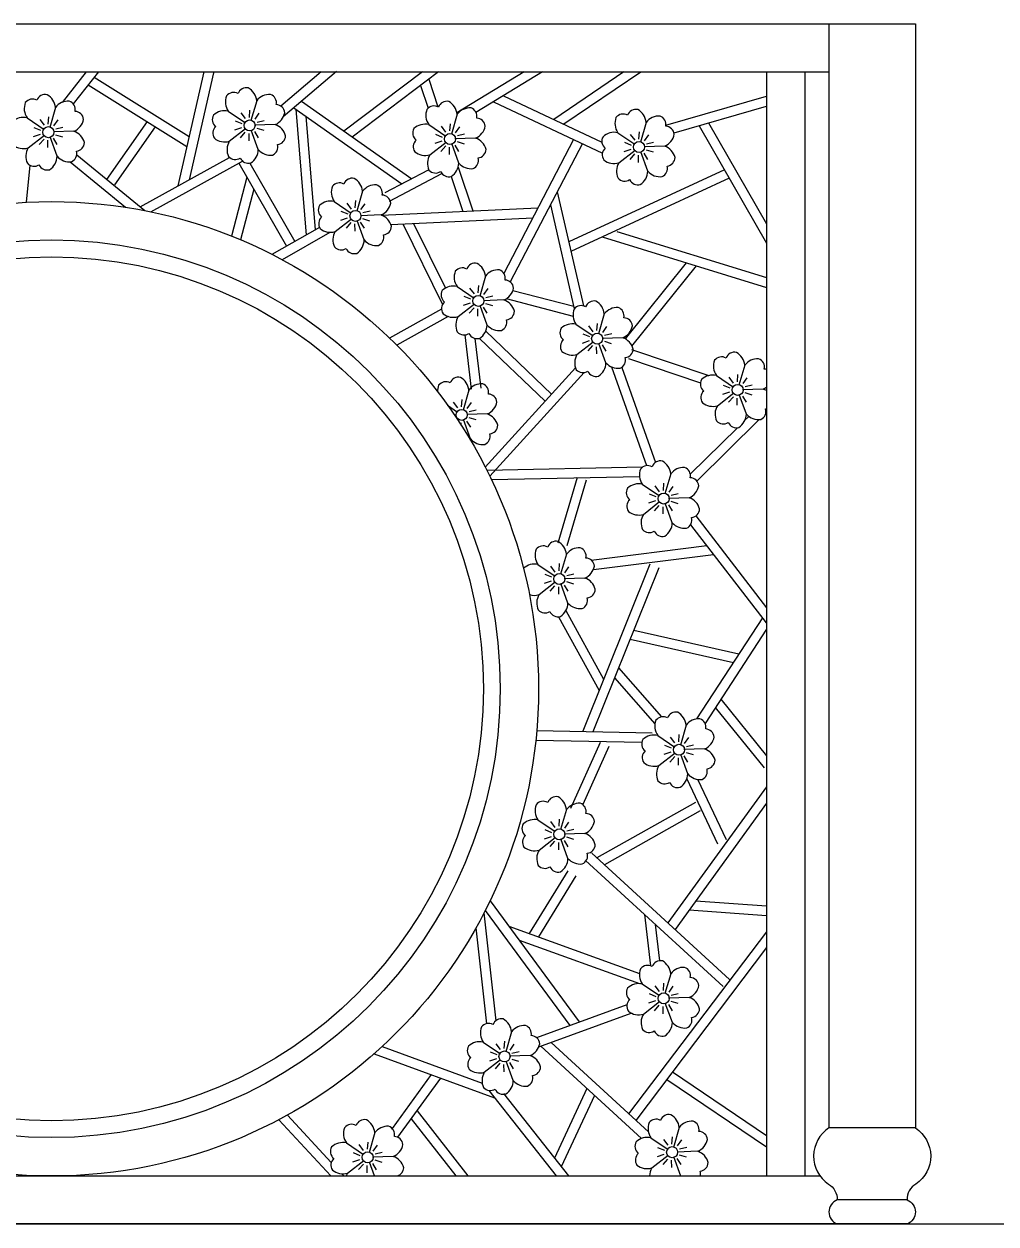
# Model space of a CAD drawing. Extents: x -66030 to 95157, y -13132 to 45879.
# Drawn here: x 5137 to 7162, y 39315 to 41815 of the extents above; entities that cross this region are included whole.
import ezdxf

# ---------------------------------------------------------------- set-up
doc = ezdxf.new("R2010")
doc.units = 0
doc.header["$LTSCALE"] = 100
doc.header["$MEASUREMENT"] = 0
for name, color, linetype in [('3', 11, 'CONTINUOUS'), ('4', 121, 'CONTINUOUS'), ('7', 105, 'CONTINUOUS')]:
    doc.layers.add(name, color=color, linetype=linetype)

msp = doc.modelspace()

# ---------------------------------------------------------------- linework, layer by layer
at = {"layer": '3', "linetype": 'ByBlock'}
for p, q in [((5266.1, 41715.2), (5215.9, 41651.8)), ((5291.6, 41715.2), (5239.1, 41649)), ((5283, 41704.4), (5480.5, 41580.8)), ((5511.1, 41715.2), (5457, 41477.7)), ((5531.3, 41713.7), (5480.5, 41490.8)), ((5755.9, 41715.2), (5672, 41644)), ((5787.8, 41716.1), (5676.6, 41621.7)), ((5966.9, 41715.2), (5803.4, 41591.8)), ((6000.1, 41715.2), (5820.6, 41579.7)), ((6178.7, 41715.2), (6038.7, 41630.2)), ((6217.2, 41715.2), (6078.5, 41631)), ((6386.8, 41715.2), (6240.4, 41616.4)), ((6421.9, 41714.7), (6261.4, 41606.5)), ((5270.5, 41688.6), (5475.8, 41560.2)), ((5963.1, 41687.3), (5979, 41640)), ((5979.9, 41700), (5999.2, 41642.5)), ((5621.5, 41655.2), (5609.6, 41613.8)), ((5714.8, 41654.1), (5944.9, 41492.4)), ((6115.2, 41653.2), (6342, 41546.4)), ((6136, 41665.6), (6340.7, 41569.1)), ((6474.2, 41604.1), (6684, 41664.9)), ((5202.2, 41641.2), (5190.3, 41599.8)), ((5562.4, 41633.7), (5598.1, 41609.6)), ((5588.6, 41630.2), (5597.7, 41618.1)), ((5606.8, 41635.6), (5605.6, 41620.5)), ((5626.2, 41629.2), (5617.5, 41616.8)), ((5699, 41640.7), (5924.2, 41482.4)), ((5702.8, 41638.1), (5724.3, 41375.4)), ((6039.1, 41627), (6027.2, 41585.6)), ((6491.2, 41588.2), (6684, 41644.1)), ((5143.1, 41619.8), (5178.8, 41595.6)), ((5169.3, 41616.2), (5178.4, 41604.1)), ((5187.5, 41621.7), (5186.3, 41606.5)), ((5206.9, 41615.2), (5198.2, 41602.8)), ((5393.2, 41611.8), (5308.8, 41491.3)), ((5410.2, 41601.2), (5325.1, 41479.8)), ((5576.4, 41613.7), (5590.5, 41607.9)), ((5660.1, 41605.6), (5617.1, 41604.1)), ((5637, 41613.6), (5622.2, 41610)), ((5724.1, 41623.1), (5743.5, 41386.2)), ((5980, 41605.6), (6015.7, 41581.5)), ((6006.2, 41602), (6015.3, 41589.9)), ((6024.4, 41607.5), (6023.2, 41592.4)), ((6043.8, 41601), (6035.1, 41588.6)), ((6433, 41610.2), (6421.1, 41568.8)), ((6543.2, 41603.3), (6684, 41358.6)), ((6563, 41609), (6684, 41398.7)), ((5145.2, 41556.9), (5179.2, 41583.4)), ((5156.7, 41580.7), (5171, 41585.7)), ((5157.1, 41599.7), (5171.2, 41593.9)), ((5168.6, 41564.1), (5178.5, 41575.6)), ((5205.6, 41539.6), (5190.9, 41580.1)), ((5240.8, 41591.6), (5197.8, 41590.2)), ((5206.1, 41564), (5198.1, 41577)), ((5217.7, 41599.6), (5202.9, 41596.1)), ((5217.6, 41579.1), (5203.1, 41583.6)), ((5564.5, 41570.9), (5598.5, 41597.4)), ((5576, 41594.7), (5590.3, 41599.6)), ((5587.9, 41578.1), (5597.8, 41589.6)), ((5605.8, 41571.8), (5605.6, 41586.9)), ((5624.9, 41553.5), (5610.2, 41594)), ((5625.4, 41578), (5617.4, 41590.9)), ((5636.9, 41593.1), (5622.4, 41597.5)), ((5994.1, 41585.6), (6008.1, 41579.7)), ((6077.8, 41577.5), (6034.7, 41576)), ((6054.6, 41585.4), (6039.9, 41581.9)), ((6374, 41588.7), (6409.6, 41564.6)), ((6400.1, 41585.2), (6409.2, 41573.1)), ((6418.3, 41590.6), (6417.1, 41575.5)), ((6437.8, 41584.2), (6429, 41571.8)), ((5186.5, 41557.8), (5186.3, 41573)), ((5982.1, 41542.8), (6016.1, 41569.3)), ((5993.6, 41566.6), (6007.9, 41571.5)), ((6005.5, 41549.9), (6015.4, 41561.5)), ((6023.5, 41543.6), (6023.2, 41558.8)), ((6042.5, 41525.4), (6027.9, 41565.9)), ((6043, 41549.8), (6035.1, 41562.8)), ((6054.5, 41564.9), (6040, 41569.4)), ((6282, 41574.6), (6136.6, 41295.6)), ((6300.2, 41566.1), (6149.8, 41277.8)), ((6376.1, 41525.9), (6410.1, 41552.4)), ((6387.6, 41549.7), (6401.9, 41554.6)), ((6388, 41568.7), (6402, 41562.9)), ((6471.7, 41560.6), (6428.6, 41559.1)), ((6448.6, 41568.6), (6433.8, 41565)), ((6448.4, 41548.1), (6433.9, 41552.5)), ((5232.9, 41528), (5348.2, 41433.4)), ((5246.4, 41542.8), (5388.2, 41426.4)), ((5378.6, 41434.3), (5564.6, 41537.4)), ((5401.1, 41423.8), (5591.8, 41529.7)), ((5584.2, 41525.4), (5683.5, 41352.3)), ((5607.4, 41525.2), (5700.9, 41362.2)), ((6399.5, 41533.1), (6409.4, 41544.6)), ((6417.4, 41526.8), (6417.2, 41541.9)), ((6436.5, 41508.5), (6421.8, 41549)), ((6436.9, 41533), (6429, 41545.9)), ((5148.7, 41521.1), (5141.4, 41443.8)), ((5889, 41464), (5979.2, 41511.3)), ((5898.2, 41446.2), (6007.5, 41503.5)), ((6041.4, 41517.2), (6072.1, 41425.7)), ((6596.1, 41511.3), (6271.8, 41361.4)), ((5601.1, 41496), (5569, 41373.3)), ((6026.9, 41497.5), (6051.3, 41424.8)), ((6606.2, 41493.9), (6276.1, 41341.3)), ((5615.3, 41471.2), (5587.7, 41365.7)), ((5842.1, 41466.8), (5830.2, 41425.4)), ((6247.9, 41465.8), (6302.5, 41227.9)), ((5783.1, 41445.4), (5818.7, 41421.3)), ((5797.1, 41425.4), (5811.1, 41419.5)), ((5809.2, 41441.8), (5818.3, 41429.7)), ((5827.4, 41447.3), (5826.2, 41432.2)), ((5846.9, 41440.8), (5838.1, 41428.4)), ((5857.7, 41425.2), (5842.9, 41421.7)), ((5881.9, 41416.8), (6207.7, 41432.1)), ((6233.6, 41438.5), (6283.3, 41221.7)), ((5785.2, 41382.6), (5819.2, 41409.1)), ((5796.6, 41406.4), (5811, 41411.3)), ((5808.6, 41389.7), (5818.5, 41401.3)), ((5845.6, 41365.2), (5830.9, 41405.7)), ((5880.8, 41417.3), (5837.7, 41415.8)), ((5846, 41389.6), (5838.1, 41402.6)), ((5857.5, 41404.7), (5843, 41409.2)), ((5901.1, 41397.7), (6197.6, 41411.6)), ((5752.5, 41391.3), (5653.2, 41335.2)), ((5774.2, 41380.6), (5674.5, 41324.2)), ((5826.5, 41383.4), (5826.3, 41398.6)), ((5926.3, 41398.9), (6009, 41231.1)), ((5948.1, 41399.9), (6014.8, 41264.7)), ((6371.9, 41383.2), (6684, 41287.3)), ((6341.5, 41371.6), (6684, 41266.3)), ((6516.7, 41317.8), (6389.4, 41159.3)), ((6537.3, 41311.4), (6402.8, 41144.1)), ((6098.2, 41289.8), (6086.3, 41248.4)), ((6039.1, 41268.3), (6074.8, 41244.2)), ((6065.3, 41264.8), (6074.4, 41252.7)), ((6083.5, 41270.2), (6082.3, 41255.1)), ((6102.9, 41263.8), (6094.2, 41251.4)), ((6155.5, 41260.1), (6282.1, 41227)), ((6041.2, 41205.5), (6075.2, 41232)), ((6052.7, 41229.3), (6067, 41234.2)), ((6053.1, 41248.3), (6067.2, 41242.5)), ((6101.6, 41188.1), (6087, 41228.6)), ((6136.8, 41240.2), (6093.8, 41238.7)), ((6102.1, 41212.6), (6094.1, 41225.5)), ((6113.7, 41248.2), (6098.9, 41244.6)), ((6113.6, 41227.7), (6099.1, 41232.1)), ((6141.7, 41243.1), (6280.8, 41206.7)), ((6006.8, 41220.9), (5898.6, 41160.7)), ((6020.8, 41205.8), (5913.5, 41146.1)), ((6064.6, 41212.7), (6074.5, 41224.2)), ((6082.6, 41206.4), (6082.3, 41221.5)), ((6345.8, 41211.1), (6333.9, 41169.7)), ((6098.8, 41175.3), (6236.1, 41044.1)), ((6286.7, 41189.6), (6322.4, 41165.5)), ((6312.9, 41186.1), (6322, 41174)), ((6331.1, 41191.5), (6329.9, 41176.4)), ((6350.5, 41185.1), (6341.8, 41172.7)), ((6055, 41167.5), (6068.6, 41054.1)), ((6076, 41160.2), (6088.4, 41056.5)), ((6085.6, 41160.2), (6222.6, 41029.4)), ((6288.9, 41126.8), (6322.8, 41153.3)), ((6300.3, 41150.6), (6314.7, 41155.5)), ((6300.8, 41169.6), (6314.8, 41163.8)), ((6384.5, 41161.5), (6341.4, 41160)), ((6361.3, 41169.5), (6346.6, 41165.9)), ((6361.2, 41149), (6346.7, 41153.4)), ((6312.2, 41134), (6322.1, 41145.5)), ((6330.2, 41127.7), (6329.9, 41142.8)), ((6349.3, 41109.4), (6334.6, 41149.9)), ((6349.7, 41133.9), (6341.8, 41146.8)), ((6402.8, 41137), (6563.9, 41082.7)), ((6360.7, 41100.9), (6433.6, 40895.1)), ((6396.4, 41118), (6546.2, 41067.6)), ((6638.5, 41104.3), (6626.5, 41062.9)), ((6285.8, 41098.7), (6097.7, 40892.2)), ((6304, 41089), (6107.2, 40873)), ((6382.3, 41099.9), (6452.4, 40901.8)), ((6579.4, 41082.8), (6615.1, 41058.7)), ((6605.5, 41079.3), (6614.6, 41067.2)), ((6623.7, 41084.7), (6622.5, 41069.6)), ((6643.2, 41078.3), (6634.5, 41065.9)), ((6063.6, 41052.3), (6051.6, 41010.9)), ((6593.4, 41062.8), (6607.4, 41057)), ((6677.1, 41054.7), (6634, 41053.2)), ((6654, 41062.7), (6639.2, 41059.1)), ((6030.7, 41027.3), (6039.7, 41015.2)), ((6048.8, 41032.8), (6047.6, 41017.6)), ((6068.3, 41026.3), (6059.6, 41013.9)), ((6581.5, 41020), (6615.5, 41046.5)), ((6593, 41043.8), (6607.3, 41048.7)), ((6604.9, 41027.2), (6614.8, 41038.7)), ((6622.8, 41020.9), (6622.6, 41036)), ((6641.9, 41002.6), (6627.2, 41043.1)), ((6642.3, 41027.1), (6634.4, 41040)), ((6653.8, 41042.2), (6639.4, 41046.6)), ((6019.4, 41020.8), (6040.2, 41006.8)), ((6102.2, 41002.7), (6059.2, 41001.3)), ((6079.1, 41010.7), (6064.3, 41007.2)), ((6684, 41005.9), (6682.4, 41004.3)), ((6047.8, 40979), (6047.7, 40984.1)), ((6067, 40950.7), (6052.3, 40991.2)), ((6067.4, 40975.1), (6059.5, 40988.1)), ((6078.9, 40990.2), (6064.5, 40994.7)), ((6668.9, 40991), (6538.8, 40862.9)), ((6647.2, 40997.7), (6639, 40989.6)), ((6623.3, 40974.2), (6525.1, 40877.4)), ((6425.3, 40891.8), (6101.2, 40885.2)), ((6484.2, 40877.9), (6472.3, 40836.5)), ((6419.3, 40871.7), (6110.9, 40865.4)), ((6289.1, 40870.7), (6248.8, 40733.3)), ((6308.3, 40865), (6268, 40727.7)), ((6425.1, 40856.4), (6460.8, 40832.3)), ((6451.3, 40852.9), (6460.4, 40840.8)), ((6469.5, 40858.3), (6468.3, 40843.2)), ((6488.9, 40851.9), (6480.2, 40839.5)), ((6439.1, 40836.4), (6453.2, 40830.6)), ((6522.8, 40828.3), (6479.8, 40826.8)), ((6499.7, 40836.3), (6484.9, 40832.7)), ((6427.2, 40793.6), (6461.2, 40820.1)), ((6438.7, 40817.4), (6453, 40822.3)), ((6450.6, 40800.8), (6460.5, 40812.3)), ((6468.5, 40794.5), (6468.3, 40809.6)), ((6487.6, 40776.2), (6472.9, 40816.7)), ((6488.1, 40800.7), (6480.1, 40813.6)), ((6499.6, 40815.8), (6485.1, 40820.2)), ((6536.6, 40790.3), (6684, 40599.1)), ((6525.6, 40771.8), (6683.2, 40567.3)), ((6318.7, 40698.3), (6559.2, 40728.6)), ((6266.8, 40710.5), (6254.8, 40669.1)), ((6323.2, 40678.7), (6573.1, 40710.2)), ((6207.7, 40689.1), (6243.3, 40665)), ((6233.8, 40685.5), (6242.9, 40673.4)), ((6252, 40691), (6250.8, 40675.8)), ((6271.5, 40684.5), (6262.7, 40672.1)), ((6440.7, 40689.7), (6300.9, 40341.8)), ((6459.3, 40682.3), (6322.1, 40340.8)), ((6209.8, 40626.3), (6243.8, 40652.8)), ((6221.3, 40650.1), (6235.6, 40655)), ((6221.7, 40669.1), (6235.7, 40663.2)), ((6305.4, 40661), (6262.3, 40659.5)), ((6282.3, 40668.9), (6267.5, 40665.4)), ((6282.1, 40648.4), (6267.7, 40652.9)), ((6233.2, 40633.4), (6243.1, 40645)), ((6251.1, 40627.1), (6250.9, 40642.3)), ((6270.2, 40608.9), (6255.5, 40649.4)), ((6270.6, 40633.3), (6262.7, 40646.3)), ((6250.3, 40580.4), (6334.9, 40426.3)), ((6266, 40593.3), (6344.5, 40450.3)), ((6675.2, 40577.7), (6538, 40367.5)), ((6407.1, 40552.3), (6626.5, 40503.1)), ((6684, 40554.6), (6555.8, 40358.1)), ((6399.5, 40533.5), (6614.8, 40485.2)), ((6367.3, 40453.3), (6451.5, 40357)), ((6375.7, 40474.1), (6465.2, 40371.7)), ((6588.7, 40408.6), (6684, 40290.7)), ((6577.2, 40391), (6678.8, 40265.3)), ((6516.3, 40354.5), (6504.3, 40313.1)), ((6205.2, 40343.1), (6445.5, 40338.5)), ((6457.2, 40333.1), (6492.9, 40308.9)), ((6483.4, 40329.5), (6492.4, 40317.4)), ((6501.5, 40335), (6500.3, 40319.8)), ((6521, 40328.5), (6512.3, 40316.1)), ((6203.2, 40323.1), (6424.2, 40318.9)), ((6337.2, 40318.3), (6275.6, 40181)), ((6355.4, 40310.1), (6301, 40188.8)), ((6471.2, 40313), (6485.2, 40307.2)), ((6554.9, 40304.9), (6511.9, 40303.5)), ((6531.8, 40312.9), (6517, 40309.4)), ((6459.3, 40270.2), (6493.3, 40296.7)), ((6470.8, 40294), (6485.1, 40298.9)), ((6482.7, 40277.4), (6492.6, 40288.9)), ((6500.6, 40271.1), (6500.4, 40286.2)), ((6519.7, 40252.8), (6505, 40293.3)), ((6520.1, 40277.3), (6512.2, 40290.3)), ((6531.6, 40292.4), (6517.2, 40296.9)), ((6684, 40225.7), (6478.4, 39942.4)), ((6517.5, 40242.3), (6581.5, 40107.4)), ((6539.9, 40241.7), (6599.6, 40116)), ((6266.8, 40178.4), (6254.9, 40137)), ((6535.9, 40193.6), (6330.5, 40077.8)), ((6545.8, 40176.2), (6346, 40063.6)), ((6684, 40191.6), (6493.2, 39928.8)), ((6207.7, 40157), (6243.4, 40132.8)), ((6233.9, 40153.4), (6243, 40141.3)), ((6252.1, 40158.9), (6250.8, 40143.7)), ((6271.5, 40152.4), (6262.8, 40140)), ((6221.7, 40136.9), (6235.7, 40131.1)), ((6305.4, 40128.8), (6262.4, 40127.4)), ((6282.3, 40136.8), (6267.5, 40133.3)), ((6209.8, 40094.1), (6243.8, 40120.6)), ((6221.3, 40117.9), (6235.6, 40122.8)), ((6233.2, 40101.3), (6243.1, 40112.8)), ((6251.1, 40095), (6250.9, 40110.2)), ((6270.2, 40076.8), (6255.5, 40117.3)), ((6270.6, 40101.2), (6262.7, 40114.2)), ((6282.2, 40116.3), (6267.7, 40120.8)), ((6319.9, 40087.5), (6606.7, 39824.8)), ((6269.6, 40051.1), (6189.6, 39920.1)), ((6306.4, 40072.8), (6593.2, 39810)), ((6286.7, 40040.7), (6208.8, 39913.2)), ((6107.9, 39988.7), (6293.3, 39736.1)), ((6536.6, 39988.5), (6684, 39978.2)), ((6095.1, 39963.3), (6119.8, 39738.7)), ((6097.9, 39968.6), (6273.8, 39729)), ((6429.3, 39960.2), (6442.2, 39853)), ((6522.8, 39969.5), (6684, 39958.1)), ((6078.4, 39932.3), (6100.3, 39732.5)), ((6147, 39935.4), (6419.2, 39837.3)), ((6451.9, 39939.4), (6461, 39863.6)), ((6168.2, 39906.5), (6419.3, 39816)), ((6684, 39924.1), (6396.6, 39544.7)), ((6684, 39891), (6411.4, 39531.1)), ((6484.2, 39836.6), (6472.3, 39795.2)), ((6425.1, 39815.2), (6460.8, 39791)), ((6451.3, 39811.6), (6460.4, 39799.5)), ((6469.5, 39817.1), (6468.3, 39801.9)), ((6488.9, 39810.6), (6480.2, 39798.2)), ((6427.3, 39752.3), (6461.2, 39778.8)), ((6438.7, 39776.1), (6453.1, 39781.1)), ((6439.2, 39795.1), (6453.2, 39789.3)), ((6487.7, 39735), (6473, 39775.5)), ((6522.9, 39787), (6479.8, 39785.6)), ((6499.7, 39795), (6485, 39791.5)), ((6499.6, 39774.5), (6485.1, 39779)), ((6205.1, 39703.8), (6393.2, 39772.7)), ((6209.3, 39684), (6402, 39754.7)), ((6450.7, 39759.5), (6460.5, 39771)), ((6468.6, 39753.2), (6468.3, 39768.4)), ((6488.1, 39759.4), (6480.2, 39772.4)), ((6152.7, 39715.6), (6140.8, 39674.2)), ((5883.1, 39685.1), (6091.3, 39608.8)), ((6093.6, 39694.1), (6129.3, 39670)), ((6119.8, 39690.6), (6128.9, 39678.5)), ((6138, 39696), (6136.8, 39680.9)), ((6157.4, 39689.6), (6148.7, 39677.2)), ((6213.6, 39685.6), (6423.1, 39493.3)), ((6234.8, 39693.4), (6437.7, 39507)), ((5866.4, 39669.9), (6117.2, 39578)), ((6095.8, 39631.3), (6129.7, 39657.8)), ((6107.2, 39655.1), (6121.6, 39660)), ((6107.7, 39674.1), (6121.7, 39668.2)), ((6156.2, 39613.9), (6141.5, 39654.4)), ((6191.4, 39666), (6148.3, 39664.5)), ((6156.6, 39638.4), (6148.7, 39651.3)), ((6168.2, 39673.9), (6153.5, 39670.4)), ((6168.1, 39653.5), (6153.6, 39657.9)), ((5985.2, 39626.4), (5903.7, 39514.1)), ((6119.1, 39638.4), (6129, 39650)), ((6137.1, 39632.2), (6136.8, 39647.3)), ((6488.1, 39632.4), (6684, 39499.9)), ((6004.7, 39619.2), (5915.2, 39495.9)), ((6476, 39616.4), (6684, 39475.7)), ((6105, 39593.5), (6245.7, 39415.2)), ((6135.6, 39587), (6271.1, 39415.2)), ((6309.8, 39597.2), (6242, 39452.1)), ((6325.3, 39583.1), (6255.9, 39434.5)), ((5955.7, 39550.7), (6061.8, 39415.2)), ((5667.5, 39532.4), (5776, 39415.2)), ((5685.6, 39542.2), (5777, 39443.6)), ((5943.1, 39534.3), (6036.4, 39415.2)), ((5867.6, 39505.5), (5855.6, 39464.1)), ((6502, 39516.2), (6490.1, 39474.8)), ((5808.5, 39484.1), (5844.1, 39459.9)), ((5834.6, 39480.5), (5843.7, 39468.4)), ((5852.8, 39486), (5851.6, 39470.8)), ((5872.3, 39479.5), (5863.6, 39467.1)), ((6443, 39494.7), (6478.6, 39470.6)), ((6469.1, 39491.2), (6478.2, 39479.1)), ((6487.3, 39496.6), (6486.1, 39481.5)), ((6506.8, 39490.2), (6498, 39477.8)), ((5822.5, 39464), (5836.5, 39458.2)), ((5906.2, 39455.9), (5863.1, 39454.5)), ((5883.1, 39463.9), (5868.3, 39460.4)), ((6445.1, 39431.9), (6479.1, 39458.4)), ((6456.5, 39455.7), (6470.9, 39460.6)), ((6457, 39474.7), (6471, 39468.9)), ((6468.5, 39439.1), (6478.4, 39450.6)), ((6505.5, 39414.5), (6490.8, 39455)), ((6540.7, 39466.6), (6497.6, 39465.1)), ((6505.9, 39439), (6498, 39451.9)), ((6517.6, 39474.6), (6502.8, 39471)), ((6517.4, 39454.1), (6502.9, 39458.5)), ((5810.6, 39421.2), (5844.6, 39447.7)), ((5822.1, 39445), (5836.4, 39449.9)), ((5834, 39428.4), (5843.9, 39439.9)), ((5851.9, 39422.1), (5851.7, 39437.2)), ((5866.9, 39415.2), (5856.3, 39444.3)), ((5871.4, 39428.3), (5863.5, 39441.3)), ((5882.9, 39443.4), (5868.5, 39447.9)), ((6486.4, 39432.8), (6486.2, 39447.9)), ((5799, 39419.9), (5803.3, 39415.2))]:
    msp.add_line(p, q, dxfattribs=at)
at = {"layer": '3', "color": 2}
msp.add_line((-66009.4, 39315.3), (95156.9, 39315.3), dxfattribs=at)
at = {"layer": '3', "linetype": 'ByBlock'}
msp.add_circle((5193.9, 40430.2), 935, dxfattribs=at)
at = {"layer": '4'}
msp.add_lwpolyline([(6976.8, 39315.2), (3411.1, 39315.2, -0.68949), (3411.1, 39365.2, 0.272699), (3392.6, 39398.5, -0.537786), (3393.8, 39515.2), (3393.8, 41815.2), (6994, 41815.2), (6994, 39515.2, -0.537786), (6995.2, 39398.5, 0.272699), (6976.8, 39365.2, -0.68949)], format="xyb", close=True, dxfattribs=at)
msp.add_circle((5193.9, 40430.2), 900, dxfattribs=at)
at = {"layer": '7', "linetype": 'ByBlock'}
for p, q in [((6814, 41815.2), (6814, 39515.2)), ((3573.8, 41715.2), (6814, 41715.2)), ((6684, 41715.2), (6684, 39415.2)), ((6764, 41715.2), (6764, 39415.2)), ((6994, 39515.2), (6814, 39515.2)), ((3592.4, 39415.2), (6795.5, 39415.2)), ((6976.8, 39365.2), (6831.2, 39365.2))]:
    msp.add_line(p, q, dxfattribs=at)
for points in [[(5562.9, 41539.1, 0.372439), (5587.2, 41536, 0.372439), (5609.3, 41525.7, 0.24761), (5624.9, 41553.5, 0.24761), (5654.7, 41542.2, 0.372439), (5665.2, 41564.2, 0.372439), (5681.8, 41582.2, 0.24761), (5660.1, 41605.6, 0.24761), (5680.1, 41630.4, 0.372439), (5662.4, 41647.2, 0.372439), (5650.4, 41668.5, 0.24761), (5621.5, 41655.2, 0.24761), (5604.1, 41681.9, 0.372439), (5582.6, 41670.1, 0.372439), (5558.7, 41665.4, 0.24761), (5562.4, 41633.7, 0.24761), (5531.6, 41625.4, 0.372439), (5536.1, 41601.4, 0.372439), (5533.3, 41577.1, 0.24761), (5564.5, 41570.9, 0.24761)], [(5143.6, 41525.1, 0.372439), (5167.9, 41522, 0.372439), (5190, 41511.7, 0.24761), (5205.6, 41539.6, 0.24761), (5235.4, 41528.2, 0.372439), (5245.9, 41550.3, 0.372439), (5262.5, 41568.2, 0.24761), (5240.8, 41591.6, 0.24761), (5260.8, 41616.5, 0.372439), (5243.1, 41633.2, 0.372439), (5231.1, 41654.5, 0.24761), (5202.2, 41641.2, 0.24761), (5184.8, 41667.9, 0.372439), (5163.3, 41656.2, 0.372439), (5139.4, 41651.4, 0.24761), (5143.1, 41619.8, 0.24761), (5112.3, 41611.4, 0.372439), (5116.8, 41587.4, 0.372439), (5114, 41563.2, 0.24761), (5145.2, 41556.9, 0.24761)], [(5980.5, 41510.9, 0.372439), (6004.8, 41507.8, 0.372439), (6027, 41497.6, 0.24761), (6042.5, 41525.4, 0.24761), (6072.3, 41514, 0.372439), (6082.8, 41536.1, 0.372439), (6099.4, 41554, 0.24761), (6077.8, 41577.5, 0.24761), (6097.8, 41602.3, 0.372439), (6080, 41619, 0.372439), (6068.1, 41640.4, 0.24761), (6039.1, 41627, 0.24761), (6021.7, 41653.7, 0.372439), (6000.2, 41642, 0.372439), (5976.3, 41637.3, 0.24761), (5980, 41605.6, 0.24761), (5949.2, 41597.3, 0.372439), (5953.8, 41573.3, 0.372439), (5950.9, 41549, 0.24761), (5982.1, 41542.8, 0.24761)], [(6374.5, 41494.1, 0.372439), (6398.7, 41491, 0.372439), (6420.9, 41480.7, 0.24761), (6436.5, 41508.5, 0.24761), (6466.3, 41497.2, 0.372439), (6476.7, 41519.3, 0.372439), (6493.3, 41537.2, 0.24761), (6471.7, 41560.6, 0.24761), (6491.7, 41585.4, 0.372439), (6473.9, 41602.2, 0.372439), (6462, 41623.5, 0.24761), (6433, 41610.2, 0.24761), (6415.6, 41636.9, 0.372439), (6394.2, 41625.1, 0.372439), (6370.2, 41620.4, 0.24761), (6374, 41588.7, 0.24761), (6343.2, 41580.4, 0.372439), (6347.7, 41556.4, 0.372439), (6344.8, 41532.1, 0.24761), (6376.1, 41525.9, 0.24761)], [(5783.6, 41350.7, 0.372439), (5807.8, 41347.6, 0.372439), (5830, 41337.4, 0.24761), (5845.6, 41365.2, 0.24761), (5875.4, 41353.8, 0.372439), (5885.8, 41375.9, 0.372439), (5902.4, 41393.8, 0.24761), (5880.8, 41417.3, 0.24761), (5900.8, 41442.1, 0.372439), (5883, 41458.8, 0.372439), (5871.1, 41480.2, 0.24761), (5842.1, 41466.8, 0.24761), (5824.7, 41493.5, 0.372439), (5803.3, 41481.8, 0.372439), (5779.3, 41477.1, 0.24761), (5783.1, 41445.4, 0.24761), (5752.3, 41437.1, 0.372439), (5756.8, 41413.1, 0.372439), (5753.9, 41388.8, 0.24761), (5785.2, 41382.6, 0.24761)], [(6039.6, 41173.7, 0.372439), (6063.9, 41170.6, 0.372439), (6086.1, 41160.3, 0.24761), (6101.6, 41188.1, 0.24761), (6131.4, 41176.8, 0.372439), (6141.9, 41198.8, 0.372439), (6158.5, 41216.8, 0.24761), (6136.8, 41240.2, 0.24761), (6156.9, 41265, 0.372439), (6139.1, 41281.8, 0.372439), (6127.2, 41303.1, 0.24761), (6098.2, 41289.8, 0.24761), (6080.8, 41316.5, 0.372439), (6059.3, 41304.7, 0.372439), (6035.4, 41300, 0.24761), (6039.1, 41268.3, 0.24761), (6008.3, 41260, 0.372439), (6012.9, 41236, 0.372439), (6010, 41211.7, 0.24761), (6041.2, 41205.5, 0.24761)], [(6287.3, 41095, 0.372439), (6311.5, 41091.9, 0.372439), (6333.7, 41081.6, 0.24761), (6349.3, 41109.4, 0.24761), (6379, 41098.1, 0.372439), (6389.5, 41120.2, 0.372439), (6406.1, 41138.1, 0.24761), (6384.5, 41161.5, 0.24761), (6404.5, 41186.3, 0.372439), (6386.7, 41203.1, 0.372439), (6374.8, 41224.4, 0.24761), (6345.8, 41211.1, 0.24761), (6328.4, 41237.8, 0.372439), (6307, 41226, 0.372439), (6283, 41221.3, 0.24761), (6286.7, 41189.6, 0.24761), (6256, 41181.3, 0.372439), (6260.5, 41157.3, 0.372439), (6257.6, 41133, 0.24761), (6288.9, 41126.8, 0.24761)], [(6425.6, 40761.8, 0.372439), (6449.9, 40758.7, 0.372439), (6472, 40748.4, 0.24761), (6487.6, 40776.2, 0.24761), (6517.4, 40764.9, 0.372439), (6527.9, 40786.9, 0.372439), (6544.5, 40804.9, 0.24761), (6522.8, 40828.3, 0.24761), (6542.8, 40853.1, 0.372439), (6525.1, 40869.9, 0.372439), (6513.1, 40891.2, 0.24761), (6484.2, 40877.9, 0.24761), (6466.8, 40904.6, 0.372439), (6445.3, 40892.8, 0.372439), (6421.4, 40888.1, 0.24761), (6425.1, 40856.4, 0.24761), (6394.3, 40848.1, 0.372439), (6398.8, 40824.1, 0.372439), (6396, 40799.8, 0.24761), (6427.2, 40793.6, 0.24761)], [(6457.7, 40238.4, 0.372439), (6481.9, 40235.3, 0.372439), (6504.1, 40225, 0.24761), (6519.7, 40252.8, 0.24761), (6549.5, 40241.5, 0.372439), (6559.9, 40263.6, 0.372439), (6576.6, 40281.5, 0.24761), (6554.9, 40304.9, 0.24761), (6574.9, 40329.7, 0.372439), (6557.1, 40346.5, 0.372439), (6545.2, 40367.8, 0.24761), (6516.3, 40354.5, 0.24761), (6498.8, 40381.2, 0.372439), (6477.4, 40369.5, 0.372439), (6453.4, 40364.7, 0.24761), (6457.2, 40333.1, 0.24761), (6426.4, 40324.7, 0.372439), (6430.9, 40300.7, 0.372439), (6428, 40276.5, 0.24761), (6459.3, 40270.2, 0.24761)], [(6208.2, 40062.3, 0.372439), (6232.5, 40059.2, 0.372439), (6254.6, 40048.9, 0.24761), (6270.2, 40076.8, 0.24761), (6300, 40065.4, 0.372439), (6310.5, 40087.5, 0.372439), (6327.1, 40105.4, 0.24761), (6305.4, 40128.8, 0.24761), (6325.4, 40153.7, 0.372439), (6307.7, 40170.4, 0.372439), (6295.7, 40191.7, 0.24761), (6266.8, 40178.4, 0.24761), (6249.4, 40205.1, 0.372439), (6227.9, 40193.4, 0.372439), (6203.9, 40188.6, 0.24761), (6207.7, 40157, 0.24761), (6176.9, 40148.6, 0.372439), (6181.4, 40124.6, 0.372439), (6178.5, 40100.4, 0.24761), (6209.8, 40094.1, 0.24761)], [(6425.7, 39720.5, 0.372439), (6449.9, 39717.4, 0.372439), (6472.1, 39707.1, 0.24761), (6487.7, 39735, 0.24761), (6517.5, 39723.6, 0.372439), (6527.9, 39745.7, 0.372439), (6544.5, 39763.6, 0.24761), (6522.9, 39787, 0.24761), (6542.9, 39811.9, 0.372439), (6525.1, 39828.6, 0.372439), (6513.2, 39849.9, 0.24761), (6484.2, 39836.6, 0.24761), (6466.8, 39863.3, 0.372439), (6445.4, 39851.6, 0.372439), (6421.4, 39846.8, 0.24761), (6425.1, 39815.2, 0.24761), (6394.4, 39806.8, 0.372439), (6398.9, 39782.8, 0.372439), (6396, 39758.6, 0.24761), (6427.3, 39752.3, 0.24761)], [(6094.2, 39599.5, 0.372439), (6118.4, 39596.3, 0.372439), (6140.6, 39586.1, 0.24761), (6156.2, 39613.9, 0.24761), (6185.9, 39602.5, 0.372439), (6196.4, 39624.6, 0.372439), (6213, 39642.6, 0.24761), (6191.4, 39666, 0.24761), (6211.4, 39690.8, 0.372439), (6193.6, 39707.6, 0.372439), (6181.7, 39728.9, 0.24761), (6152.7, 39715.6, 0.24761), (6135.3, 39742.3, 0.372439), (6113.9, 39730.5, 0.372439), (6089.9, 39725.8, 0.24761), (6093.6, 39694.1, 0.24761), (6062.8, 39685.8, 0.372439), (6067.4, 39661.8, 0.372439), (6064.5, 39637.5, 0.24761), (6095.8, 39631.3, 0.24761)]]:
    msp.add_lwpolyline(points, format="xyb", close=True, dxfattribs=at)
for points in [[(6684, 41095.5, 0.063471), (6679.3, 41096.3, 0.372439), (6667.4, 41117.6, 0.24761), (6638.5, 41104.3, 0.24761), (6621, 41131, 0.372439), (6599.6, 41119.2, 0.372439), (6575.6, 41114.5, 0.24761), (6579.4, 41082.8, 0.24761), (6548.6, 41074.5, 0.372439), (6553.1, 41050.5, 0.372439), (6550.2, 41026.2, 0.24761), (6581.5, 41020, 0.24761), (6579.9, 40988.2, 0.372439), (6604.1, 40985.1, 0.372439), (6626.3, 40974.8, 0.24761), (6641.9, 41002.6, 0.24761), (6671.7, 40991.3, 0.372439), (6682.1, 41013.4, 0.025105), (6684, 41013.7)], [(6066.8, 40948.1, 0.01907), (6067, 40950.7, 0.24761), (6096.8, 40939.3, 0.372439), (6107.2, 40961.4, 0.372439), (6123.9, 40979.3, 0.24761), (6102.2, 41002.7, 0.24761), (6122.2, 41027.6, 0.372439), (6104.4, 41044.3, 0.372439), (6092.5, 41065.7, 0.24761), (6063.6, 41052.3, 0.24761), (6046.1, 41079, 0.372439), (6024.7, 41067.3, 0.372439), (6000.7, 41062.6, 0.10179), (5998.5, 41049, 0.10179)], [(6684, 41051.4, 0.056171), (6677.1, 41054.7, 0.058373), (6684, 41058.7, 0.058373)], [(6189.8, 40626.4, 0.149869), (6209.8, 40626.3, 0.24761), (6208.2, 40594.4, 0.372439), (6232.4, 40591.3, 0.372439), (6254.6, 40581.1, 0.24761), (6270.2, 40608.9, 0.24761), (6300, 40597.5, 0.372439), (6310.4, 40619.6, 0.372439), (6327, 40637.5, 0.24761), (6305.4, 40661, 0.24761), (6325.4, 40685.8, 0.372439), (6307.6, 40702.5, 0.372439), (6295.7, 40723.9, 0.24761), (6266.8, 40710.5, 0.24761), (6249.3, 40737.2, 0.372439), (6227.9, 40725.5, 0.372439), (6203.9, 40720.8, 0.24761), (6207.7, 40689.1, 0.242434), (6177.4, 40681.2, 0.242434)], [(5914.3, 39415.2, 0.324958), (5927.8, 39432.5, 0.24761), (5906.2, 39455.9, 0.24761), (5926.2, 39480.7, 0.372439), (5908.4, 39497.5, 0.372439), (5896.5, 39518.8, 0.24761), (5867.6, 39505.5, 0.24761), (5850.1, 39532.2, 0.372439), (5828.7, 39520.5, 0.372439), (5804.7, 39515.7, 0.24761), (5808.5, 39484.1, 0.24761), (5777.7, 39475.7, 0.372439), (5782.2, 39451.7, 0.372439), (5779.3, 39427.5, 0.24761), (5810.6, 39421.2, 0.048985), (5807.8, 39415.2, 0.048985)], [(6545.7, 39415.2, 0.137302), (6545.7, 39425.3, 0.372439), (6562.3, 39443.2, 0.24761), (6540.7, 39466.6, 0.24761), (6560.7, 39491.4, 0.372439), (6542.9, 39508.2, 0.372439), (6531, 39529.5, 0.24761), (6502, 39516.2, 0.24761), (6484.6, 39542.9, 0.372439), (6463.2, 39531.1, 0.372439), (6439.2, 39526.4, 0.24761), (6443, 39494.7, 0.24761), (6412.2, 39486.4, 0.372439), (6416.7, 39462.4, 0.372439), (6413.8, 39438.1, 0.24761), (6445.1, 39431.9, 0.129447), (6440.3, 39415.2, 0.129447)], [(6814, 39515.2, 0.537786), (6812.8, 39398.5, -0.272699), (6831.2, 39365.2, 0.68949), (6831.2, 39315.2)]]:
    msp.add_lwpolyline(points, format="xyb", dxfattribs=at)
for centre, radius in [((5187.4, 41589.8), 11.5), ((5606.7, 41603.8), 11.5), ((6024.3, 41575.6), 11.5), ((6418.3, 41558.8), 11.5), ((5193.9, 40430.2), 1015), ((5827.3, 41415.4), 11.5), ((6083.4, 41238.4), 11.5), ((6331, 41159.7), 11.5), ((6623.7, 41052.9), 11.5), ((6048.8, 41000.9), 11.5), ((6469.4, 40826.5), 11.5), ((6252, 40659.1), 11.5), ((6501.5, 40303.1), 11.5), ((6252, 40127), 11.5), ((6469.4, 39785.2), 11.5), ((6137.9, 39664.2), 11.5), ((6487.2, 39464.8), 11.5), ((5852.8, 39454.1), 11.5)]:
    msp.add_circle(centre, radius, dxfattribs=at)

doc.saveas('drawing.dxf')
